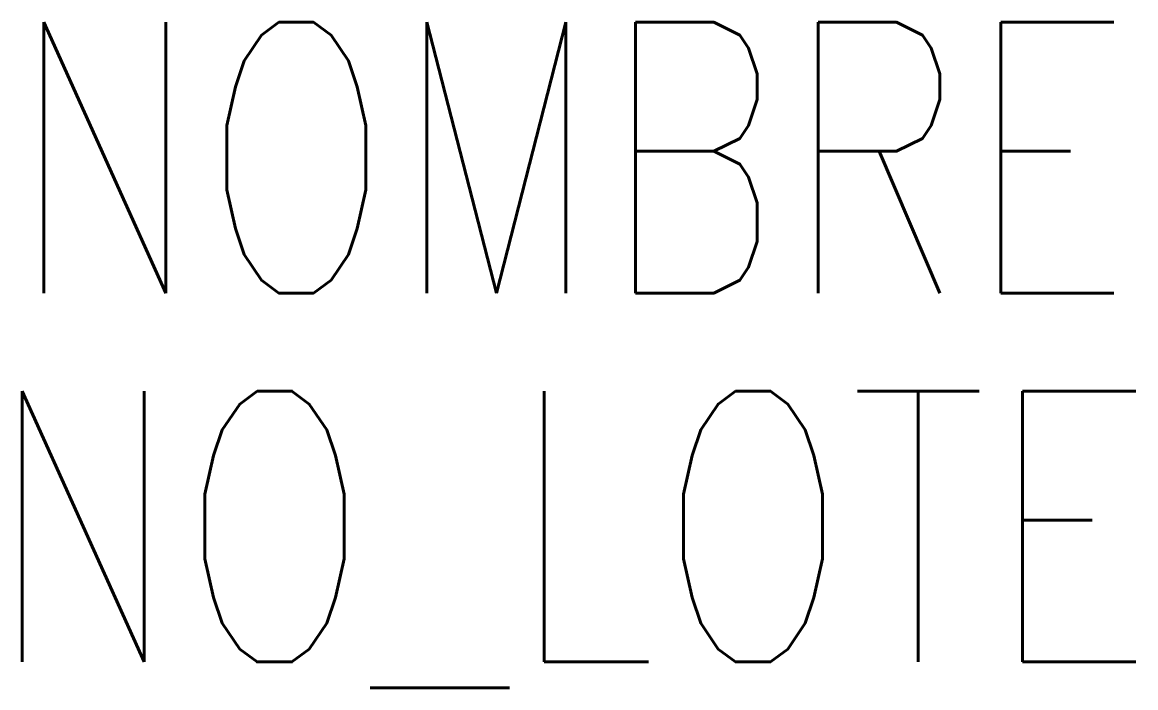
# Model space of a CAD drawing. Extents: x -7.5 to 9, y -5 to 4.9.
import ezdxf
from ezdxf.enums import TextEntityAlignment as Align

# ---------------------------------------------------------------- set-up
doc = ezdxf.new("R2010")
doc.units = 0
doc.header["$MEASUREMENT"] = 0
doc.layers.get('0').update_dxf_attribs({"linetype": 'CONTINUOUS'})
doc.styles.add('ROMANS', font='romans.shx')

msp = doc.modelspace()

# ---------------------------------------------------------------- texts
at = {"style": 'ROMANS', "width": 0.75}
for tag, text, p in [('NOMBRE', 'NO ASIG', (0.626, 0.868)), ('NO_LOTE', '0', (0.626, -4.58))]:
    msp.add_attdef(tag, text=text, height=4, dxfattribs=at).set_placement(p, align=Align.CENTER)

doc.saveas('drawing.dxf')
